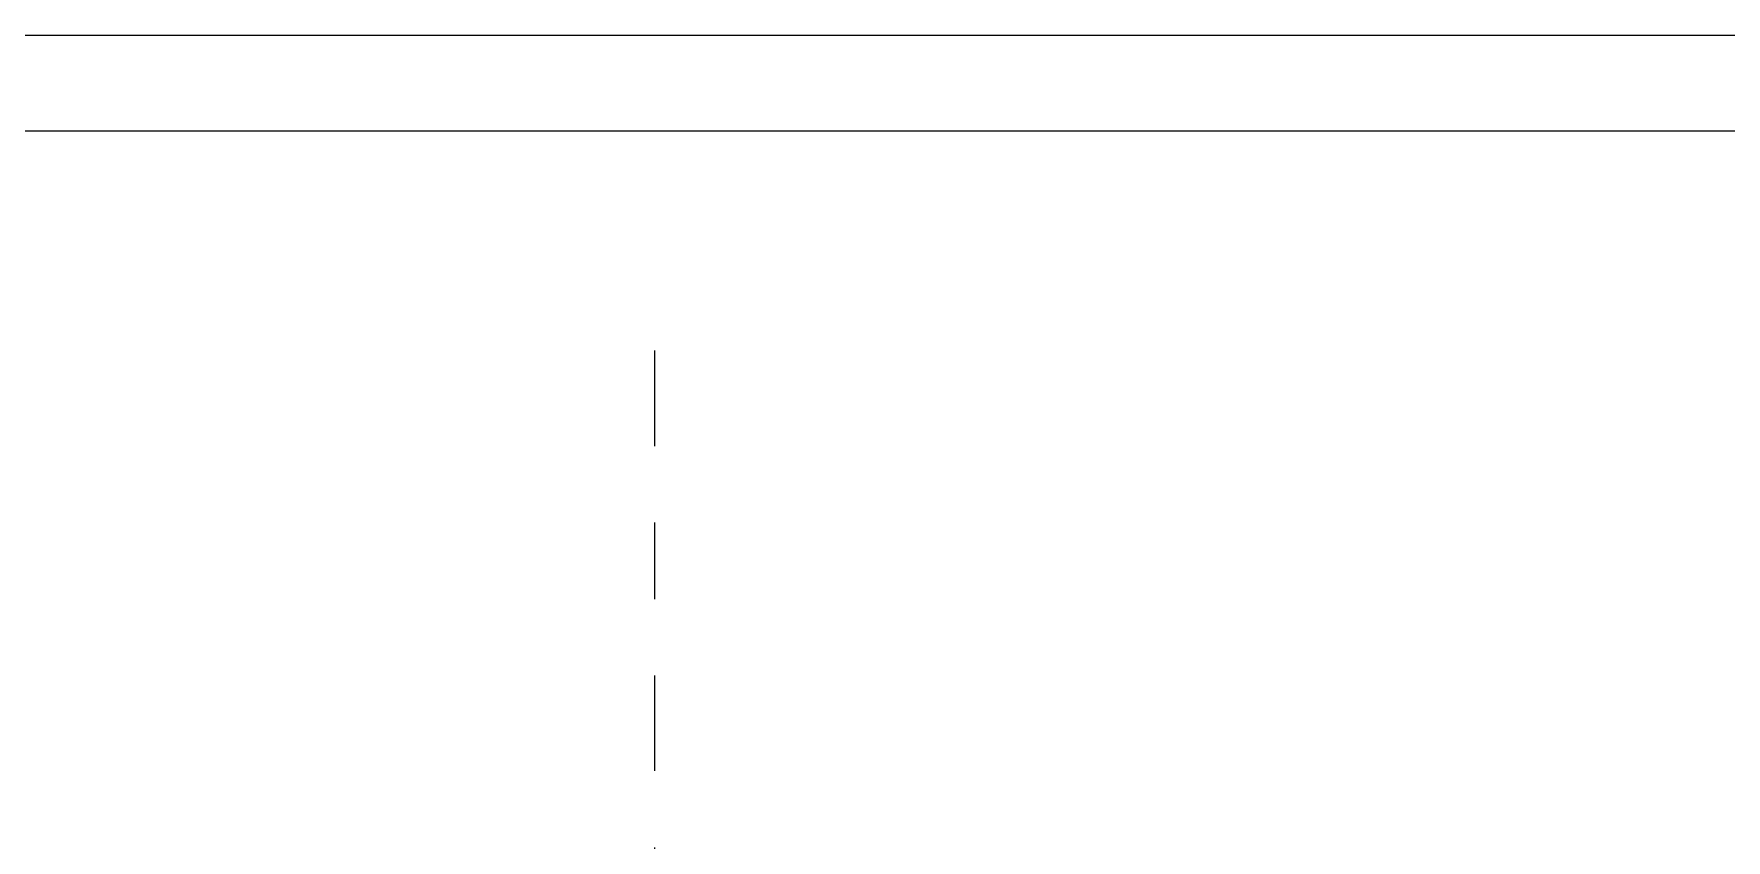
# Model space of a CAD drawing. Header units: metres. Extents: x 529718 to 530172, y 2673462 to 2673812.
# Drawn here: x 529951.204 to 529953.418, y 2673648.599 to 2673649.654 of the extents above; entities that cross this region are included whole.
import ezdxf

# ---------------------------------------------------------------- set-up
doc = ezdxf.new("R2010")
doc.units = ezdxf.units.M
doc.linetypes.add('CENTER', pattern=[2, 1.25, -0.25, 0.25, -0.25])
doc.layers.add('300mm Hume Pipe', color=74, linetype='Continuous')
doc.layers.add('IDT', color=7, linetype='Continuous')

# ---------------------------------------------------------------- blocks, each defined once
blk = doc.blocks.new('IDT')
at = {"layer": 'IDT', "color": 8, "linetype": 'CENTER', "ltscale": 0.1}
blk.add_line((15.8275, 7.4232), (15.8275, 16.5476), dxfattribs=at)
at = {"layer": 'IDT', "color": 0}
for p, q in [((19.4275, 7.1354), (12.7275, 7.1354)), ((19.5525, 7.0104), (12.6025, 7.0104))]:
    blk.add_line(p, q, dxfattribs=at)

msp = doc.modelspace()

# ---------------------------------------------------------------- hatches: boundary and pattern name
at = {"layer": '300mm Hume Pipe'}
h = msp.add_hatch(dxfattribs=at)
h.set_pattern_fill('ANSI37', color=74, scale=0.1)
h.set_pattern_definition([(45, (0, 0), (-0.224506403027, 0.224506403027), []), (135, (0, 0), (-0.224506403027, -0.224506403027), [])])
edge = h.paths.add_edge_path(flags=17)
edge.add_line((529978.2221, 2673655.0829), (529937.5503, 2673655.0829))
edge.add_arc((529937.5503, 2673654.1829), 0.9, 90, 180)
edge.add_line((529936.6503, 2673654.1829), (529936.6503, 2673648.2028))
edge.add_line((529936.6503, 2673648.2028), (529936.3503, 2673648.2028))
edge.add_line((529936.3503, 2673648.2028), (529936.3503, 2673654.4829))
edge.add_arc((529937.2503, 2673654.4829), 0.9, 90, 180, ccw=False)
edge.add_line((529937.2503, 2673655.3829), (529978.2221, 2673655.3829))
edge.add_line((529978.2221, 2673655.3829), (529978.2221, 2673655.0829))
edge = h.paths.add_edge_path()
edge.add_line((529978.2221, 2673655.7829), (529978.2221, 2673655.4829))
edge.add_line((529978.2221, 2673655.4829), (529937.1662, 2673655.4829))
edge.add_arc((529937.1662, 2673654.5829), 0.9, 90, 180)
edge.add_line((529936.2662, 2673654.5829), (529936.2662, 2673648.2028))
edge.add_line((529936.2662, 2673648.2028), (529935.9662, 2673648.2028))
edge.add_line((529935.9662, 2673648.2028), (529935.9662, 2673654.8829))
edge.add_arc((529936.8662, 2673654.8829), 0.9, 90, 180, ccw=False)
edge.add_line((529936.8662, 2673655.7829), (529978.2221, 2673655.7829))

# ---------------------------------------------------------------- block references
at = {"layer": 'IDT', "color": 8, "rotation": 180}
msp.add_blockref('IDT', (529967.8433, 2673656.663), dxfattribs=at)

doc.saveas('drawing.dxf')
